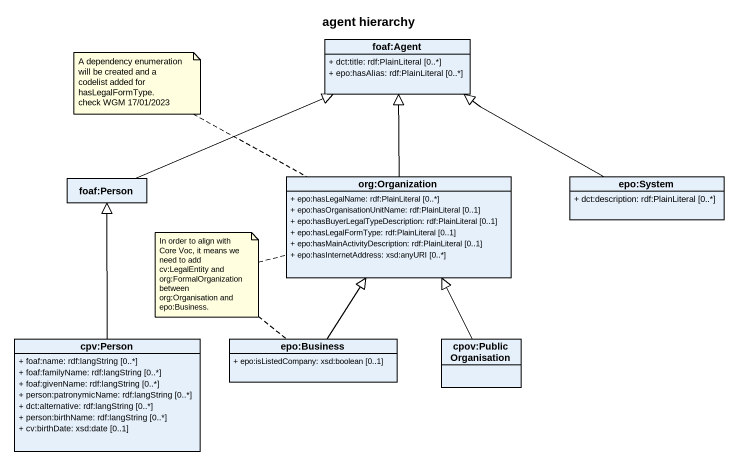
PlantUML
@startuml
title agent hierarchy
hide circle
hide empty members
skinparam classAttributeIconSize 0
class "foaf:Agent" as foaf_Agent {
  + dct:title: rdf:PlainLiteral [0..*]
  + epo:hasAlias: rdf:PlainLiteral [0..*]
}
class "foaf:Person" as foaf_Person
class "org:Organization" as org_Organization {
  + epo:hasLegalName: rdf:PlainLiteral [0..*]
  + epo:hasOrganisationUnitName: rdf:PlainLiteral [0..1]
  + epo:hasBuyerLegalTypeDescription: rdf:PlainLiteral [0..1]
  + epo:hasLegalFormType: rdf:PlainLiteral [0..1]
  + epo:hasMainActivityDescription: rdf:PlainLiteral [0..1]
  + epo:hasInternetAddress: xsd:anyURI [0..*]
}
class "epo:System" as epo_System {
  + dct:description: rdf:PlainLiteral [0..*]
}
class "cpv:Person" as cpv_Person {
  + foaf:name: rdf:langString [0..*]
  + foaf:familyName: rdf:langString [0..*]
  + foaf:givenName: rdf:langString [0..*]
  + person:patronymicName: rdf:langString [0..*]
  + dct:alternative: rdf:langString [0..*]
  + person:birthName: rdf:langString [0..*]
  + cv:birthDate: xsd:date [0..1]
}
class "epo:Business" as epo_Business {
  + epo:isListedCompany: xsd:boolean [0..1]
}
class "cpov:PublicOrganisation" as cpov_PublicOrganisation
foaf_Person -right-|> foaf_Agent
org_Organization -up-|> foaf_Agent
epo_System -left-|> foaf_Agent
cpv_Person -up-|> foaf_Person
epo_Business -up-|> org_Organization
cpov_PublicOrganisation -up-|> org_Organization
note left of org_Organization
  A dependency enumeration will be created and a codelist added for hasLegalFormType.
  check WGM 17/01/2023
end note
note as N2
  In order to align with Core Voc, it means we need to add cv:LegalEntity and org:FormalOrganization between org:Organisation and epo:Business.
end note
N2 .. org_Organization
N2 .. epo_Business
@enduml
